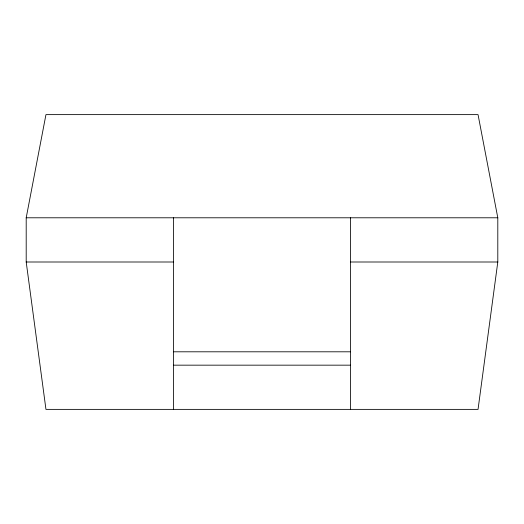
<?xml version="1.0" encoding="UTF-8"?>
<svg xmlns="http://www.w3.org/2000/svg" width="524" height="524" viewBox="0 0 524 524"><rect width="100%" height="100%" fill="white"/><g stroke="black" fill="none" stroke-linecap="round" stroke-linejoin="round"><path stroke-width="0.79" d="M497.8 262L478.045 409.375L45.955 409.375L26.2 262L26.2 217.788L45.955 114.625L478.045 114.625L497.8 217.788L497.8 262L350.425 262M26.2 217.788L497.8 217.788M26.2 262L173.575 262M173.575 351.801L350.425 351.801M173.575 365.163L350.425 365.163M350.425 217.788L350.425 409.375M173.575 217.788L173.575 409.375"/></g></svg>
